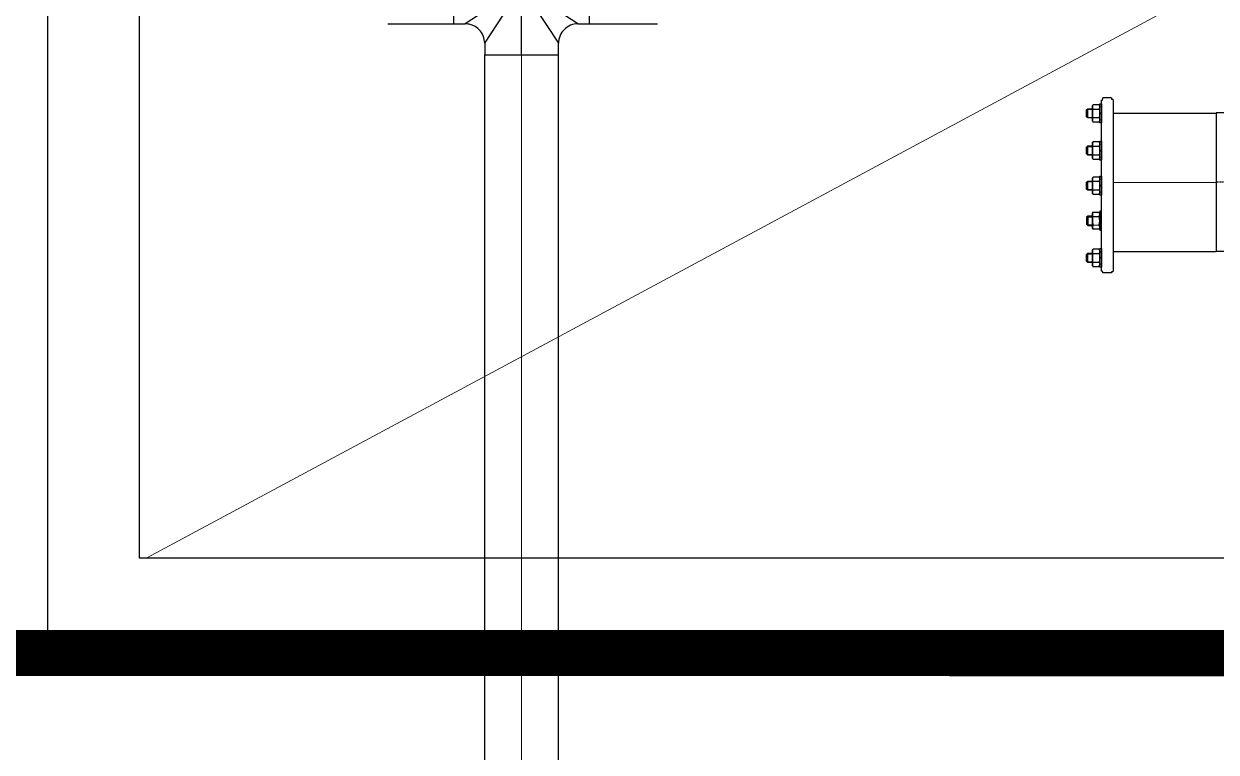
# Model space of a CAD drawing. Header units: millimetres. Extents: x -294625 to 2136527, y -251383 to 128331.
# Drawn here: x 1426393 to 1427685, y -217725 to -216935 of the extents above; entities that cross this region are included whole.
import ezdxf
from ezdxf.lldxf.tags import DXFTag

# ---------------------------------------------------------------- set-up
doc = ezdxf.new("R2010")
doc.units = ezdxf.units.MM
doc.linetypes.add('CENTER', pattern=[3, 1.5, -0.5, 0.5, -0.5])
for name, color, linetype, lineweight in [('0-2', 253, 'Continuous', 18), ('00-N-4-NUOC LANH', 4, 'NU-NUOC LANH', 40), ('ICE-BP', 4, 'Continuous', 25), ('ICE-WALL', 3, 'Continuous', 25), ('N3-NOTE', 11, 'Continuous', 13)]:
    doc.layers.add(name, color=color, linetype=linetype, lineweight=lineweight)
doc.layers.add('H-N-FITTING-35', color=2, linetype='Continuous')
doc.layers.add('Wellding', color=1, linetype='Continuous')
doc.styles.add('TXT', font='txt.shx')
tags = doc.linetypes.add('NU-NUOC LANH', pattern='A,0.6,-0.4,["CW",TXT,S=0.2,R=0,X=-0.25,Y=-0.1],-0.25', length=1.25).pattern_tags.tags
tags[6] = DXFTag(74, 10)

# ---------------------------------------------------------------- blocks, each defined once
blk = doc.blocks.new('Tee - 100 x100 - 1')
at = {"color": 8, "linetype": 'CENTER'}
for p, q in [((0, 105), (0, -57)), ((-105, 0), (105, 0))]:
    blk.add_line(p, q, dxfattribs=at)
for points in [[(57, 87), (57, 105), (-57, 105), (-57, 87)], [(-87, 57), (-105, 57), (-105, -57), (105, -57), (105, 57), (87, 57)]]:
    blk.add_lwpolyline(points)
at = {"color": 8}
for points in [[(0, 0), (-57, 87)], [(57, 87), (0, 0)], [(-87, 57), (0, 0)], [(0, 0), (87, 57)]]:
    blk.add_lwpolyline(points, dxfattribs=at)
for points in [[(-87, 57), (-83.15, 57), (-79.33, 57.74), (-72.14, 60.65), (-68.84, 62.8), (-63.25, 68.26), (-61.01, 71.51), (-58.64, 77), (-58.02, 78.98), (-57.2, 82.98), (-57, 84.99), (-57, 87)], [(57, 87), (57, 83.15), (57.74, 79.33), (60.65, 72.14), (62.8, 68.84), (68.26, 63.25), (71.51, 61.01), (77, 58.64), (78.98, 58.02), (82.98, 57.2), (84.99, 57), (87, 57)]]:
    blk.add_open_spline(points, degree=3, knots=[0.1639, 0.1639, 0.1639, 0.1639, 11.719334, 11.719334, 23.438668, 23.438668, 35.158003, 35.158003, 41.365518, 41.365518, 47.409143, 47.409143, 47.409143, 47.409143])
blk = doc.blocks.new('NUT')
at = {"linetype": 'Continuous'}
for p, q in [((-14.7, 12.1), (-13.1, 13)), ((-14.7, 0.9), (-13.1, 0)), ((-7.5, 1.1), (-7.5, 11.9)), ((7.5, 1.1), (7.5, 11.9)), ((14.7, 12.1), (13.1, 13)), ((14.7, 0.9), (13.1, 0))]:
    blk.add_line(p, q, dxfattribs=at)
blk.add_lwpolyline([(-16.5, 16), (-16.5, 13), (16.5, 13), (16.5, 16)], close=True)
for points in [[(-15, 1.1), (-15, 11.9)], [(-13.1, 13), (13.1, 13)], [(-13.1, 0), (13.1, 0)], [(13.1, 0), (-13.1, 0)], [(15, 11.9), (15, 1.1)]]:
    blk.add_lwpolyline(points, dxfattribs=at)
for centre, radius, start, end in [((-11.3, 6.1), 6.9, 57.0867, 122.9133), ((-11.3, 6.9), 6.9, 237.0867, 302.9133), ((0, -13), 26, 73.2213, 106.7787), ((0, 26), 26, 253.2213, 286.7787), ((11.3, 6.1), 6.9, 57.0867, 122.9133), ((11.3, 6.9), 6.9, 237.0867, 302.9133)]:
    blk.add_arc(centre, radius, start, end, dxfattribs=at)

msp = doc.modelspace()

# ---------------------------------------------------------------- linework, layer by layer
at = {"layer": '0-2'}
for p, q in [((1426932, -217031, 19.9), (1426932, -216969.2, 9.5)), ((1426932, -219402, 30.3), (1426932, -217031, 19.9)), ((1427573.6, -217107.5, -7.2), (1427684.8, -217107.5, 13))]:
    msp.add_line(p, q, dxfattribs=at)
at = {"layer": '00-N-4-NUOC LANH', "ltscale": 1500, "const_width": 50}
msp.add_lwpolyline([(1424945, -217617.5), (1457296.5, -217622.8)], dxfattribs=at)
at = {"layer": 'H-N-FITTING-35', "ltscale": 1000}
msp.add_line((1427559.1, -217182.9, -6.7), (1427560.5, -217182.9, -6.7), dxfattribs=at)
for points, elevation in [([(1427560.5, -217203.8), (1427560.5, -217018.1)], -7.2), ([(1427560.5, -217018.1), (1427560.5, -217018.1)], -7.2), ([(1427560.5, -217018.1), (1427560.5, -217018.1)], -7.2), ([(1427560.5, -217018.1), (1427561.6, -217018.1)], -7.2), ([(1427561.6, -217018.1), (1427561.6, -217017)], -7.2), ([(1427561.6, -217017), (1427561.6, -217017)], -7.2), ([(1427561.6, -217017), (1427561.6, -217017)], -7.2), ([(1427561.6, -217017), (1427561.6, -217017)], -7.2), ([(1427561.6, -217017), (1427562.1, -217017)], -7.2), ([(1427562.1, -217017), (1427562.1, -217015.9)], -7.2), ([(1427571.5, -217015.9), (1427562.1, -217015.9)], -7.2), ([(1427571.5, -217015.9), (1427562.1, -217015.9)], -7.2), ([(1427571.5, -217015.9), (1427562.1, -217015.9)], -7.2), ([(1427571.5, -217015.9), (1427571.5, -217015.9)], -7.2), ([(1427571.5, -217015.9), (1427571.5, -217015.9)], -7.2), ([(1427571.5, -217015.9), (1427571.5, -217017)], -7.2), ([(1427571.5, -217017), (1427572.5, -217017)], -7.2), ([(1427572.5, -217017), (1427572.5, -217017)], -7.2), ([(1427572.5, -217017), (1427572.5, -217017)], -7.2), ([(1427572.5, -217017), (1427572.5, -217017)], -7.2), ([(1427572.5, -217017), (1427573.6, -217018.1)], -7.2), ([(1427573.6, -217203.8), (1427573.6, -217018.1)], -7.2), ([(1427573.6, -217203.8), (1427573.6, -217018.1)], -7.2), ([(1427573.6, -217203.8), (1427573.6, -217018.1)], -7.2), ([(1427573.6, -217203.8), (1427573.6, -217018.1)], -7.2), ([(1427573.6, -217203.8), (1427573.6, -217018.1)], -7.2), ([(1427545.6, -217037.5), (1427545.6, -217027.6)], -6.7), ([(1427545.6, -217028.2), (1427550.6, -217028.2)], -6.7), ([(1427545.6, -217036.9), (1427550.6, -217036.9)], -6.7), ([(1427545.6, -217077.8), (1427545.6, -217067.9)], -6.7), ([(1427545.6, -217068.5), (1427550.6, -217068.5)], -6.7), ([(1427545.6, -217077.2), (1427550.6, -217077.2)], -6.7), ([(1427545.6, -217115.9), (1427545.6, -217106)], -6.7), ([(1427545.6, -217106.6), (1427550.6, -217106.6)], -6.7), ([(1427545.6, -217115.3), (1427550.6, -217115.3)], -6.7), ([(1427545.6, -217144.1), (1427545.6, -217154)], -6.7), ([(1427545.6, -217144.7), (1427550.6, -217144.7)], -6.7), ([(1427545.6, -217153.4), (1427550.6, -217153.4)], -6.7), ([(1427560.5, -217203.8), (1427560.5, -217172.1)], -7.2), ([(1427545.6, -217194.2), (1427545.6, -217184.3)], -6.7), ([(1427545.6, -217184.9), (1427550.6, -217184.9)], -6.7), ([(1427545.6, -217193.6), (1427550.6, -217193.6)], -6.7), ([(1427561.6, -217203.8), (1427560.5, -217203.8)], -7.2), ([(1427560.5, -217203.8), (1427560.5, -217203.8)], -7.2), ([(1427561.6, -217204.4), (1427561.6, -217203.8)], -7.2), ([(1427562.1, -217204.4), (1427561.6, -217204.4)], -7.2), ([(1427561.6, -217204.4), (1427561.6, -217204.4)], -7.2), ([(1427561.6, -217204.4), (1427561.6, -217204.4)], -7.2), ([(1427561.6, -217204.4), (1427561.6, -217204.4)], -7.2), ([(1427562.1, -217205.5), (1427562.1, -217204.4)], -7.2), ([(1427571.5, -217205.5), (1427562.1, -217205.5)], -7.2), ([(1427571.5, -217205.5), (1427562.1, -217205.5)], -7.2), ([(1427571.5, -217205.5), (1427562.1, -217205.5)], -7.2), ([(1427562.1, -217205.5), (1427562.1, -217205.5)], -7.2), ([(1427571.5, -217205.5), (1427570.9, -217205.5)], -7.2), ([(1427572.5, -217204.4), (1427571.5, -217204.4)], -7.2), ([(1427571.5, -217204.4), (1427571.5, -217204.4)], -7.2), ([(1427571.5, -217204.4), (1427571.5, -217205.5)], -7.2), ([(1427571.5, -217205.5), (1427571.5, -217205.5)], -7.2), ([(1427573.6, -217203.8), (1427572.5, -217204.4)], -7.2), ([(1427572.5, -217204.4), (1427572.5, -217204.4)], -7.2), ([(1427572.5, -217204.4), (1427572.5, -217204.4)], -7.2)]:
    msp.add_lwpolyline(points, dxfattribs=dict(at, elevation=elevation))
at = {"layer": 'H-N-FITTING-35', "ltscale": 1000, "elevation": -6.7}
for points in [[(1427550.6, -217037.5), (1427545.6, -217037.5), (1427544.4, -217036.2), (1427544.4, -217028.8), (1427545.6, -217027.6), (1427550.6, -217027.6)], [(1427550.6, -217077.8), (1427545.6, -217077.8), (1427544.4, -217076.6), (1427544.4, -217069.1), (1427545.6, -217067.9), (1427550.6, -217067.9)], [(1427550.6, -217115.9), (1427545.6, -217115.9), (1427544.4, -217114.6), (1427544.4, -217107.2), (1427545.6, -217106), (1427550.6, -217106)], [(1427550.6, -217144.1), (1427545.6, -217144.1), (1427544.4, -217145.3), (1427544.4, -217152.8), (1427545.6, -217154), (1427550.6, -217154)], [(1427550.6, -217194.2), (1427545.6, -217194.2), (1427544.4, -217192.9), (1427544.4, -217185.5), (1427545.6, -217184.3), (1427550.6, -217184.3)]]:
    msp.add_lwpolyline(points, close=True, dxfattribs=at)
at = {"layer": 'ICE-BP', "ltscale": 1000}
for p, q in [((1426786.9, -216935.5, -1.3), (1426858.3, -216935.5, 9.5)), ((1427005.7, -216935.5, 9.5), (1427079.3, -216935.5, 20.3)), ((1426892, -217031, 19.9), (1426892, -216969.2, 9.5)), ((1426972, -217031, 19.9), (1426972, -216969.2, 9.5)), ((1426892, -219402, 30.3), (1426892, -217031, 19.9)), ((1426972, -219402, 30.3), (1426972, -217031, 19.9)), ((1427573.6, -217032.5, -7.2), (1427684.8, -217032.5, 13)), ((1427573.6, -217182.5, -7.2), (1427684.8, -217182.5, 13))]:
    msp.add_line(p, q, dxfattribs=at)
at = {"layer": 'ICE-WALL', "lineweight": 30, "ltscale": 500}
for points in [[(1426418.2, -217614.6), (1429417.7, -217614.6), (1429417.7, -215914.6), (1426418.2, -215914.6)], [(1426517.7, -217514.6), (1429317.7, -217514.6), (1429317.7, -216014.6), (1426517.7, -216014.6)]]:
    msp.add_lwpolyline(points, close=True, dxfattribs=at)
at = {"layer": 'N3-NOTE'}
msp.add_line((1429317.7, -216014.6), (1426526, -217514.6), dxfattribs=at)

# ---------------------------------------------------------------- block references
at = {"layer": 'H-N-FITTING-35', "ltscale": 1000}
for p, xscale, yscale, zscale, rotation in [((1427550.6, -217032.5, -6.7), -0.6202974402962584, 0.6202974402919614, 0.6202974402951809, 269.8578430375434), ((1427550.6, -217072.9, -6.7), -0.6202974402962584, 0.6202974402919614, 0.6202974402951809, 269.8578430375434), ((1427550.6, -217110.9, -6.7), -0.6202974402962584, 0.6202974402919614, 0.6202974402951809, 269.8578430375434), ((1427550.6, -217149, -6.7), 0.6202974402809183, 0.6202974402809183, 0.6202974402809183, 270.1485151826639), ((1427550.6, -217189.2, -6.7), -0.6202974402962584, 0.6202974402919614, 0.6202974402951809, 269.8578430375434)]:
    msp.add_blockref('NUT', p, dxfattribs=dict(at, xscale=xscale, yscale=yscale, zscale=zscale, rotation=rotation))
at = {"layer": 'Wellding', "xscale": 0.7017543859649124, "yscale": 0.7017543859649124, "zscale": 0.7017543859649124, "rotation": 180}
msp.add_blockref('Tee - 100 x100 - 1', (1426932, -216895.5, 9.5), dxfattribs=at)
at = {"layer": 'Wellding', "xscale": 1.315789473684211, "yscale": 1.315789473684211, "zscale": 1.315789473684211}
msp.add_blockref('Tee - 100 x100 - 1', (1427822.9, -217106.9, 13), dxfattribs=at)

doc.saveas('drawing.dxf')
